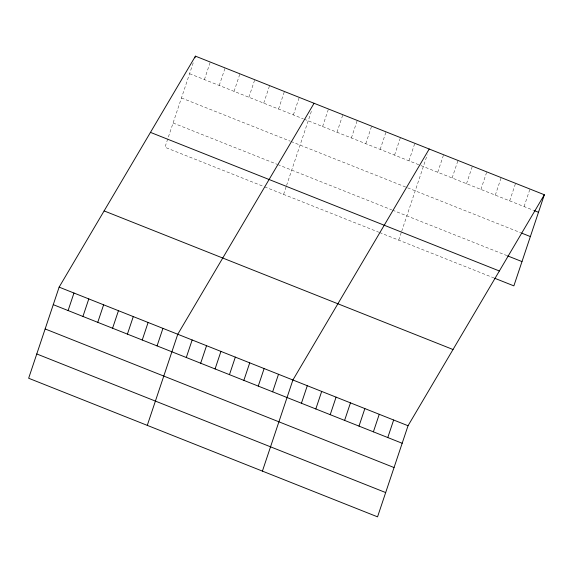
<?xml version="1.0" encoding="UTF-8"?>
<svg xmlns="http://www.w3.org/2000/svg" width="573" height="573" viewBox="0 0 573 573"><rect width="100%" height="100%" fill="white"/><g stroke="black" fill="none" stroke-linecap="round" stroke-linejoin="round"><path stroke-width="0.43" stroke-dasharray="2.87 2.15" d="M193.208 62.837L164.96 147.268L263.816 186.54M204.411 79.583L210.277 62.042M219.237 85.47L225.103 67.936M234.063 91.358L239.929 73.824M248.89 97.252L254.763 79.719M263.723 103.14L269.589 85.606M278.55 109.035L284.416 91.494M293.376 114.922L299.249 97.389M283.585 194.39L286.292 186.297M286.564 185.487L311.841 109.959M322.599 126.533L328.465 108.992M336.988 132.248L342.862 114.715M351.385 137.964L357.251 120.43M365.775 143.68L371.641 126.146M380.171 149.403L386.037 131.862M394.561 155.118L400.427 137.584M408.95 160.834L414.823 143.3M398.722 240.13L401.437 232.036M401.702 231.227L427.257 154.86M437.736 172.265L443.602 154.731M452.126 177.988L457.999 160.447M466.522 183.704L472.388 166.17M480.912 189.419L486.778 171.886M495.308 195.135L501.174 177.601M509.698 200.858L515.564 183.317M524.087 206.574L529.961 189.033M189.577 73.688L303.267 118.847M304.091 119.177L420.145 165.282M420.947 165.597L533.685 210.384M181.455 97.969L290.196 141.166M291.02 141.495L520.764 232.76M173.082 122.987L276.881 164.222M277.704 164.551L391.66 209.818M392.455 210.133L506.797 255.551M264.64 186.87L378.739 232.194M379.534 232.509L493.876 277.926"/><path stroke-width="0.86" d="M59.134 287.13L28.65 378.244L377.55 516.846L408.04 425.732L544.35 194.756L195.45 56.154L59.134 287.13L408.04 425.732M68.101 310.559L73.967 293.018M82.927 316.446L88.794 298.913M97.754 322.341L103.62 304.8M194.892 57.823L195.45 56.154M112.58 328.229L118.453 310.695M127.414 334.116L133.28 316.583M142.24 340.011L148.106 322.47M157.066 345.899L162.933 328.365M147.275 425.374L177.766 334.252L314.076 103.276M186.289 357.509L192.156 339.975M200.679 363.225L206.545 345.691M215.076 368.94L220.942 351.407M229.465 374.656L235.331 357.122M243.854 380.379L249.728 362.838M258.251 386.095L264.117 368.561M272.641 391.81L278.507 374.276M262.413 471.106L292.903 379.992L429.213 149.016M301.427 403.249L307.293 385.708M315.816 408.964L321.689 391.423M330.213 414.68L336.079 397.146M344.602 420.396L350.468 402.862M358.999 426.111L364.865 408.578M373.388 431.834L379.254 414.293M387.778 437.55L393.651 420.016M544.35 194.756L513.866 285.87L494.671 278.249M534.487 210.699L538.484 212.289M521.566 233.075L530.362 236.57M507.592 255.873L521.989 261.589M150.463 132.377L499.37 270.979M104.121 210.907L453.021 349.509M53.268 304.664L402.174 443.266M45.145 328.945L394.045 467.547M36.772 353.964L385.679 492.565"/></g></svg>
